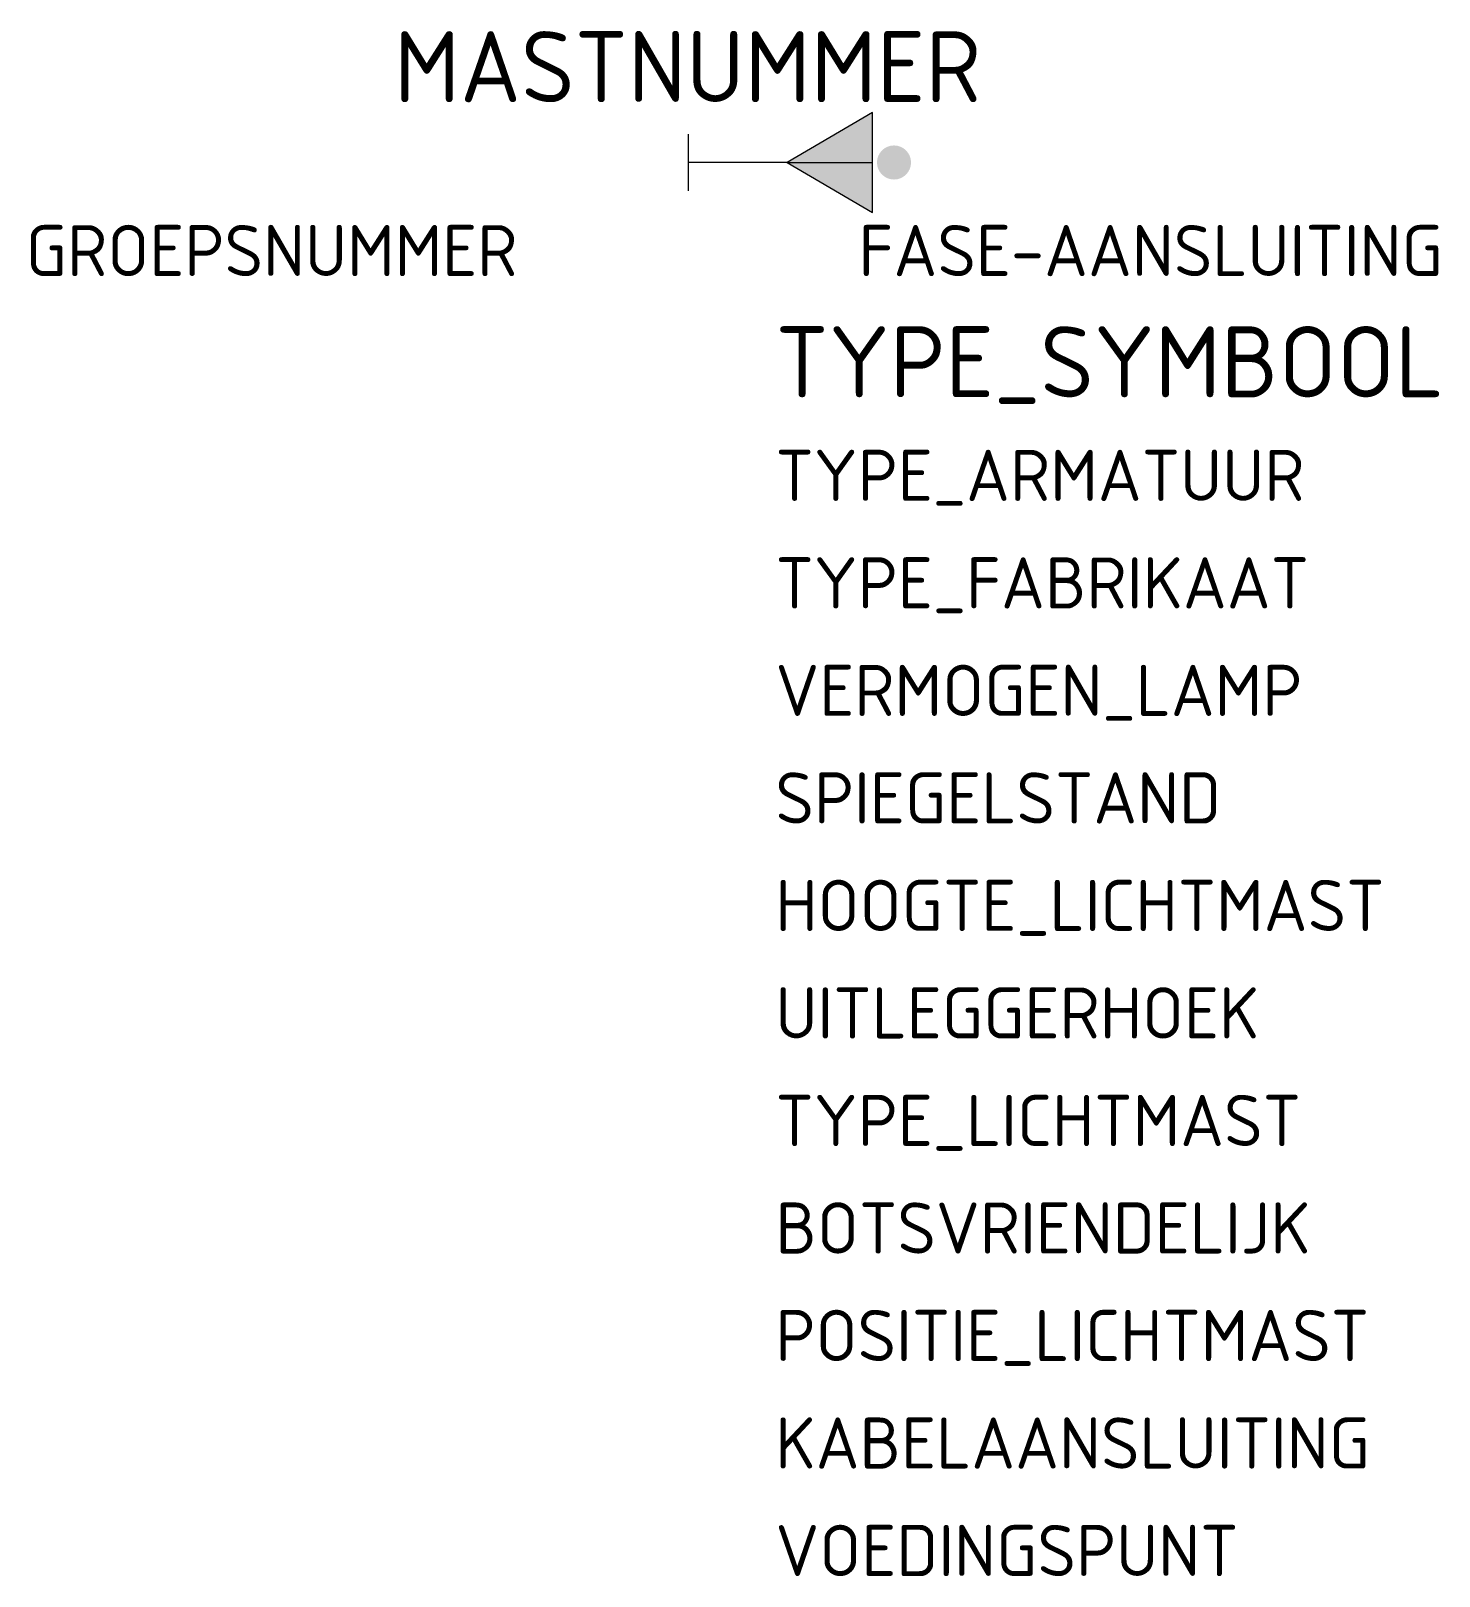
# Model space of a CAD drawing. Extents: x -23.1 to 26.4, y -49.8 to 4.6.
import ezdxf
from ezdxf.enums import TextEntityAlignment as Align

# ---------------------------------------------------------------- set-up
doc = ezdxf.new("R2010")
doc.units = 0
doc.styles.add('NLCS-ISO', font='NLCS-ISO.ttf')

msp = doc.modelspace()

# ---------------------------------------------------------------- hatches: boundary and pattern name
h = msp.add_hatch(color=256)
h.dxf.hatch_style = 1
h.paths.add_polyline_path([(6.493, 1.757), (3.493, 0), (6.493, 0)])
msp.add_hatch(color=256).paths.add_polyline_path([(7.85, 0, 1), (6.65, 0, 1)])
h = msp.add_hatch(color=256)
h.dxf.hatch_style = 1
h.paths.add_polyline_path([(6.493, 0), (3.493, 0), (6.493, -1.757)])

# ---------------------------------------------------------------- linework, layer by layer
msp.add_line((6.493, -1.757), (6.493, 1.757))
at = {"flags": 128}
for points in [[(6.493, 1.757), (3.493, 0), (6.493, -1.757)], [(0, 1), (0, -1)], [(3.493, 0), (0, 0)], [(3.493, 0), (6.5, 0)]]:
    msp.add_lwpolyline(points, dxfattribs=at)

# ---------------------------------------------------------------- texts
at = {"style": 'NLCS-ISO'}
msp.add_attdef('MASTNUMMER', text='', height=2.5, dxfattribs=at).set_placement((-0.013, 3.375), align=Align.MIDDLE)
msp.add_attdef('GROEPSNUMMER', text='', height=1.8, dxfattribs=at).set_placement((-6, -4), align=Align.RIGHT)
msp.add_attdef('FASE-AANSLUITING', (6, -4), '', height=1.8, dxfattribs=at)
at = {"style": 'NLCS-ISO', "flags": 1}
for tag, p, s, height in [('TYPE_SYMBOOL', (3.075, -8.265), 'ROV59', 2.5), ('TYPE_ARMATUUR', (3.075, -11.912), 'IPSO SON-T', 1.8), ('TYPE_FABRIKAAT', (3.075, -15.697), '', 1.8), ('VERMOGEN_LAMP', (3.075, -19.481), '250W', 1.8), ('SPIEGELSTAND', (3.075, -23.266), 'Vlakglas 35/115/5', 1.8), ('HOOGTE_LICHTMAST', (3.075, -27.05), '18m', 1.8), ('UITLEGGERHOEK', (3.075, -30.835), '5°', 1.8), ('TYPE_LICHTMAST', (3.075, -34.619), 'Enkele PAALTOPMAST', 1.8), ('BOTSVRIENDELIJK', (3.075, -38.404), 'Ja', 1.8), ('POSITIE_LICHTMAST', (3.075, -42.188), 'Rechts', 1.8), ('KABELAANSLUITING', (3.075, -45.973), 'EO-YMeKaszh 4x2,5mm² (d.m.v. aftakmof)', 1.8), ('VOEDINGSPUNT', (3.075, -49.757), '', 1.8)]:
    msp.add_attdef(tag, p, s, height=height, dxfattribs=at)

doc.saveas('drawing.dxf')
